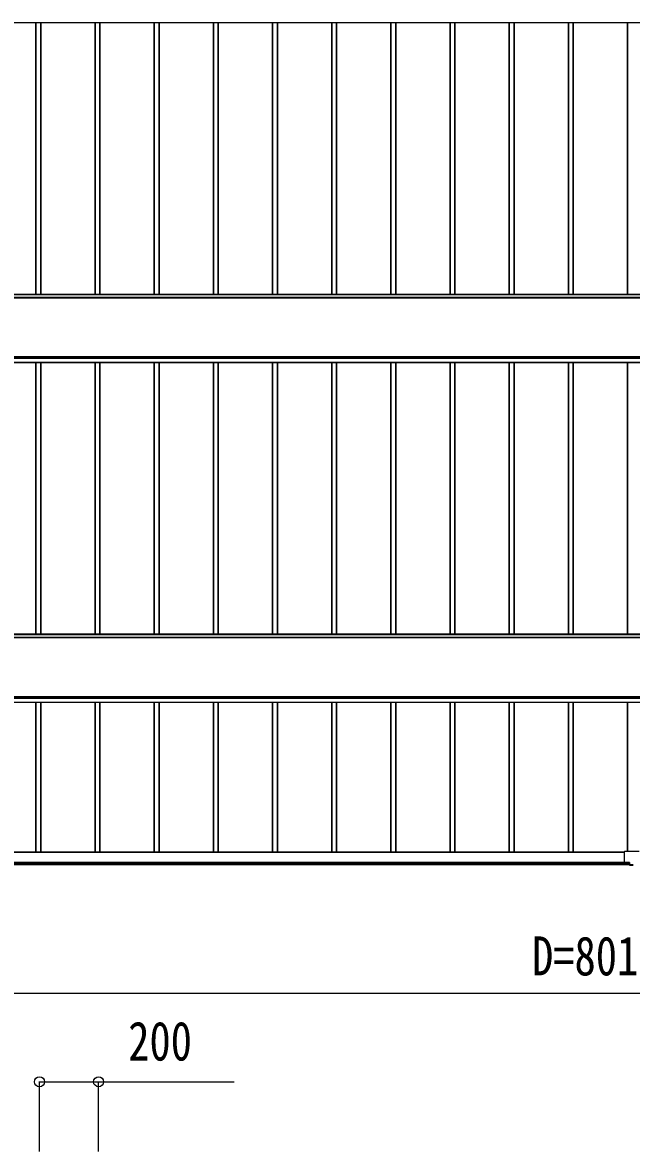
# Model space of a CAD drawing. Units: millimetres, scale not verified. Extents: x -16820 to 16820, y -11880 to 11880.
# Drawn here: x -11673 to -9615, y -5370 to -1553 of the extents above; entities that cross this region are included whole.
import ezdxf
from ezdxf.enums import TextEntityAlignment as Align

# ---------------------------------------------------------------- set-up
doc = ezdxf.new("R2010")
doc.units = ezdxf.units.MM
doc.header["$LTSCALE"] = 60
doc.layers.add('0-4_YKK_A1', color=4, linetype='Continuous')
doc.layers.add('0-5_YKK_D', color=6, linetype='Continuous')
doc.styles.add('ＭＳ ゴシック', font='')
doc.styles.get('ＭＳ ゴシック').set_extended_font_data('MS Gothic')

msp = doc.modelspace()

# ---------------------------------------------------------------- linework, layer by layer
at = {"layer": '0-4_YKK_A1'}
for p, q in [((-12522.02, -1552.9), (-6722.02, -1552.9)), ((-12522.02, -1552.9), (-6722.02, -1552.9)), ((-11628.92, -1552.9), (-11628.92, -2472.24)), ((-11627.92, -1552.9), (-11627.92, -2472.24)), ((-11612.92, -1552.9), (-11612.92, -2472.24)), ((-11611.92, -1552.9), (-11611.92, -2472.24)), ((-11611.62, -1552.9), (-11611.62, -2472.24)), ((-11428.92, -1552.9), (-11428.92, -2472.24)), ((-11427.92, -1552.9), (-11427.92, -2472.24)), ((-11412.92, -1552.9), (-11412.92, -2472.24)), ((-11411.92, -1552.9), (-11411.92, -2472.24)), ((-11411.62, -1552.9), (-11411.62, -2472.24)), ((-11228.92, -1552.9), (-11228.92, -2472.24)), ((-11227.92, -1552.9), (-11227.92, -2472.24)), ((-11212.92, -1552.9), (-11212.92, -2472.24)), ((-11211.92, -1552.9), (-11211.92, -2472.24)), ((-11211.62, -1552.9), (-11211.62, -2472.24)), ((-11028.92, -1552.9), (-11028.92, -2472.24)), ((-11027.92, -1552.9), (-11027.92, -2472.24)), ((-11012.92, -1552.9), (-11012.92, -2472.24)), ((-11011.92, -1552.9), (-11011.92, -2472.24)), ((-11011.62, -1552.9), (-11011.62, -2472.24)), ((-10828.92, -1552.9), (-10828.92, -2472.24)), ((-10827.92, -1552.9), (-10827.92, -2472.24)), ((-10812.92, -1552.9), (-10812.92, -2472.24)), ((-10811.92, -1552.9), (-10811.92, -2472.24)), ((-10811.62, -1552.9), (-10811.62, -2472.24)), ((-10628.92, -1552.9), (-10628.92, -2472.24)), ((-10627.92, -1552.9), (-10627.92, -2472.24)), ((-10612.92, -1552.9), (-10612.92, -2472.24)), ((-10611.92, -1552.9), (-10611.92, -2472.24)), ((-10611.62, -1552.9), (-10611.62, -2472.24)), ((-10428.92, -1552.9), (-10428.92, -2472.24)), ((-10427.92, -1552.9), (-10427.92, -2472.24)), ((-10412.92, -1552.9), (-10412.92, -2472.24)), ((-10411.92, -1552.9), (-10411.92, -2472.24)), ((-10411.62, -1552.9), (-10411.62, -2472.24)), ((-10228.92, -1552.9), (-10228.92, -2472.24)), ((-10227.92, -1552.9), (-10227.92, -2472.24)), ((-10212.92, -1552.9), (-10212.92, -2472.24)), ((-10211.92, -1552.9), (-10211.92, -2472.24)), ((-10211.62, -1552.9), (-10211.62, -2472.24)), ((-10028.92, -1552.9), (-10028.92, -2472.24)), ((-10027.92, -1552.9), (-10027.92, -2472.24)), ((-10012.92, -1552.9), (-10012.92, -2472.24)), ((-10011.92, -1552.9), (-10011.92, -2472.24)), ((-10011.62, -1552.9), (-10011.62, -2472.24)), ((-9828.92, -1552.9), (-9828.92, -2472.24)), ((-9827.92, -1552.9), (-9827.92, -2472.24)), ((-9812.92, -1552.9), (-9812.92, -2472.24)), ((-9811.92, -1552.9), (-9811.92, -2472.24)), ((-9811.62, -1552.9), (-9811.62, -2472.24)), ((-9628.92, -1552.9), (-9628.92, -2472.24)), ((-9627.92, -1552.9), (-9627.92, -2472.24)), ((-6722.02, -2472.24), (-12522.02, -2472.24)), ((-12522.02, -2472.72), (-6722.02, -2472.72)), ((-6722.02, -2483), (-12522.02, -2483)), ((-12522.02, -2483.48), (-6722.02, -2483.48)), ((-12522.02, -2682.36), (-6722.02, -2682.36)), ((-12522.02, -2682.88), (-6722.02, -2682.88)), ((-12522.02, -2687.06), (-6722.02, -2687.06)), ((-12522.02, -2688.09), (-6722.02, -2688.09)), ((-12522.02, -2701.58), (-6722.02, -2701.58)), ((-12522.02, -2702.1), (-6722.02, -2702.1)), ((-12522.02, -2702.2), (-6722.02, -2702.2)), ((-12522.02, -2702.2), (-6722.02, -2702.2)), ((-11628.92, -2702.2), (-11628.92, -3621.54)), ((-11627.92, -2702.2), (-11627.92, -3621.54)), ((-11612.92, -2702.2), (-11612.92, -3621.54)), ((-11611.92, -2702.2), (-11611.92, -3621.54)), ((-11611.62, -2702.2), (-11611.62, -3621.54)), ((-11428.92, -2702.2), (-11428.92, -3621.54)), ((-11427.92, -2702.2), (-11427.92, -3621.54)), ((-11412.92, -2702.2), (-11412.92, -3621.54)), ((-11411.92, -2702.2), (-11411.92, -3621.54)), ((-11411.62, -2702.2), (-11411.62, -3621.54)), ((-11228.92, -2702.2), (-11228.92, -3621.54)), ((-11227.92, -2702.2), (-11227.92, -3621.54)), ((-11212.92, -2702.2), (-11212.92, -3621.54)), ((-11211.92, -2702.2), (-11211.92, -3621.54)), ((-11211.62, -2702.2), (-11211.62, -3621.54)), ((-11028.92, -2702.2), (-11028.92, -3621.54)), ((-11027.92, -2702.2), (-11027.92, -3621.54)), ((-11012.92, -2702.2), (-11012.92, -3621.54)), ((-11011.92, -2702.2), (-11011.92, -3621.54)), ((-11011.62, -2702.2), (-11011.62, -3621.54)), ((-10828.92, -2702.2), (-10828.92, -3621.54)), ((-10827.92, -2702.2), (-10827.92, -3621.54)), ((-10812.92, -2702.2), (-10812.92, -3621.54)), ((-10811.92, -2702.2), (-10811.92, -3621.54)), ((-10811.62, -2702.2), (-10811.62, -3621.54)), ((-10628.92, -2702.2), (-10628.92, -3621.54)), ((-10627.92, -2702.2), (-10627.92, -3621.54)), ((-10612.92, -2702.2), (-10612.92, -3621.54)), ((-10611.92, -2702.2), (-10611.92, -3621.54)), ((-10611.62, -2702.2), (-10611.62, -3621.54)), ((-10428.92, -2702.2), (-10428.92, -3621.54)), ((-10427.92, -2702.2), (-10427.92, -3621.54)), ((-10412.92, -2702.2), (-10412.92, -3621.54)), ((-10411.92, -2702.2), (-10411.92, -3621.54)), ((-10411.62, -2702.2), (-10411.62, -3621.54)), ((-10228.92, -2702.2), (-10228.92, -3621.54)), ((-10227.92, -2702.2), (-10227.92, -3621.54)), ((-10212.92, -2702.2), (-10212.92, -3621.54)), ((-10211.92, -2702.2), (-10211.92, -3621.54)), ((-10211.62, -2702.2), (-10211.62, -3621.54)), ((-10028.92, -2702.2), (-10028.92, -3621.54)), ((-10027.92, -2702.2), (-10027.92, -3621.54)), ((-10012.92, -2702.2), (-10012.92, -3621.54)), ((-10011.92, -2702.2), (-10011.92, -3621.54)), ((-10011.62, -2702.2), (-10011.62, -3621.54)), ((-9828.92, -2702.2), (-9828.92, -3621.54)), ((-9827.92, -2702.2), (-9827.92, -3621.54)), ((-9812.92, -2702.2), (-9812.92, -3621.54)), ((-9811.92, -2702.2), (-9811.92, -3621.54)), ((-9811.62, -2702.2), (-9811.62, -3621.54)), ((-9628.92, -2702.2), (-9628.92, -3621.54)), ((-9627.92, -2702.2), (-9627.92, -3621.54)), ((-6722.02, -3621.54), (-12522.02, -3621.54)), ((-12522.02, -3622.02), (-6722.02, -3622.02)), ((-6722.02, -3632.3), (-12522.02, -3632.3)), ((-12522.02, -3632.78), (-6722.02, -3632.78)), ((-12522.02, -3831.66), (-6722.02, -3831.66)), ((-12522.02, -3832.18), (-6722.02, -3832.18)), ((-12522.02, -3836.36), (-6722.02, -3836.36)), ((-12522.02, -3837.39), (-6722.02, -3837.39)), ((-12522.02, -3850.88), (-6722.02, -3850.88)), ((-12522.02, -3851.4), (-6722.02, -3851.4)), ((-12522.02, -3851.5), (-6722.02, -3851.5)), ((-12522.02, -3851.5), (-6722.02, -3851.5)), ((-11628.92, -3851.5), (-11628.92, -4358.69)), ((-11627.92, -3851.5), (-11627.92, -4358.69)), ((-11612.92, -3851.5), (-11612.92, -4358.69)), ((-11611.92, -3851.5), (-11611.92, -4358.69)), ((-11611.62, -3851.5), (-11611.62, -4358.69)), ((-11428.92, -3851.5), (-11428.92, -4358.69)), ((-11427.92, -3851.5), (-11427.92, -4358.69)), ((-11412.92, -3851.5), (-11412.92, -4358.69)), ((-11411.92, -3851.5), (-11411.92, -4358.69)), ((-11411.62, -3851.5), (-11411.62, -4358.69)), ((-11228.92, -3851.5), (-11228.92, -4358.69)), ((-11227.92, -3851.5), (-11227.92, -4358.69)), ((-11212.92, -3851.5), (-11212.92, -4358.69)), ((-11211.92, -3851.5), (-11211.92, -4358.69)), ((-11211.62, -3851.5), (-11211.62, -4358.69)), ((-11028.92, -3851.5), (-11028.92, -4358.69)), ((-11027.92, -3851.5), (-11027.92, -4358.69)), ((-11012.92, -3851.5), (-11012.92, -4358.69)), ((-11011.92, -3851.5), (-11011.92, -4358.69)), ((-11011.62, -3851.5), (-11011.62, -4358.69)), ((-10828.92, -3851.5), (-10828.92, -4358.69)), ((-10827.92, -3851.5), (-10827.92, -4358.69)), ((-10812.92, -3851.5), (-10812.92, -4358.69)), ((-10811.92, -3851.5), (-10811.92, -4358.69)), ((-10811.62, -3851.5), (-10811.62, -4358.69)), ((-10628.92, -3851.5), (-10628.92, -4358.69)), ((-10627.92, -3851.5), (-10627.92, -4358.69)), ((-10612.92, -3851.5), (-10612.92, -4358.69)), ((-10611.92, -3851.5), (-10611.92, -4358.69)), ((-10611.62, -3851.5), (-10611.62, -4358.69)), ((-10428.92, -3851.5), (-10428.92, -4358.69)), ((-10427.92, -3851.5), (-10427.92, -4358.69)), ((-10412.92, -3851.5), (-10412.92, -4358.69)), ((-10411.92, -3851.5), (-10411.92, -4358.69)), ((-10411.62, -3851.5), (-10411.62, -4358.69)), ((-10228.92, -3851.5), (-10228.92, -4358.69)), ((-10227.92, -3851.5), (-10227.92, -4358.69)), ((-10212.92, -3851.5), (-10212.92, -4358.69)), ((-10211.92, -3851.5), (-10211.92, -4358.69)), ((-10211.62, -3851.5), (-10211.62, -4358.69)), ((-10028.92, -3851.5), (-10028.92, -4358.69)), ((-10027.92, -3851.5), (-10027.92, -4358.69)), ((-10012.92, -3851.5), (-10012.92, -4358.69)), ((-10011.92, -3851.5), (-10011.92, -4358.69)), ((-10011.62, -3851.5), (-10011.62, -4358.69)), ((-9828.92, -3851.5), (-9828.92, -4358.69)), ((-9827.92, -3851.5), (-9827.92, -4358.69)), ((-9812.92, -3851.5), (-9812.92, -4358.69)), ((-9811.92, -3851.5), (-9811.92, -4358.69)), ((-9811.62, -3851.5), (-9811.62, -4358.69)), ((-9628.92, -3851.5), (-9628.92, -4356.04)), ((-9627.92, -3851.5), (-9627.92, -4356.04)), ((-9639.22, -4358.69), (-13589.92, -4358.69)), ((-9639.22, -4359.17), (-13589.92, -4359.17)), ((-9639.22, -4358.04), (-9639.22, -4391.05)), ((-9588.22, -4356.04), (-9637.22, -4356.04)), ((-9620.92, -4393.35), (-13614.42, -4393.35)), ((-9620.92, -4393.62), (-13613.42, -4393.62)), ((-9620.92, -4393.91), (-13613.42, -4393.91)), ((-9620.92, -4398.11), (-13613.42, -4398.11)), ((-9620.92, -4398.62), (-13613.42, -4398.62)), ((-13613.42, -4399.98), (-9620.92, -4399.98)), ((-9620.92, -4399.98), (-13613.42, -4399.98)), ((-9637.22, -4393.04), (-9620.92, -4393.04)), ((-9637.22, -4393.04), (-9637.22, -4393.11)), ((-9620.92, -4393.11), (-9637.22, -4393.11)), ((-9620.92, -4393.04), (-9620.92, -4400.02)), ((-9620.92, -4400.02), (-9620.92, -4401.05)), ((-9608.92, -4400.79), (-9620.92, -4400.79)), ((-9620.92, -4402.57), (-9620.92, -4401.05)), ((-9620.92, -4402.57), (-9608.92, -4402.57)), ((-9620.92, -4402.57), (-9620.92, -4402.57)), ((-9608.92, -4402.57), (-9620.92, -4402.57))]:
    msp.add_line(p, q, dxfattribs=at)
for centre, start, end in [((-9637.22, -4358.04), 89.98255, 179.98254), ((-9637.22, -4391.04), 180.01746, 270.01745), ((-9637.22, -4391.11), 180.01746, 270.01745)]:
    msp.add_arc(centre, 2, start, end, dxfattribs=at)
at = {"layer": '0-5_YKK_D'}
for p, q in [((-13419.92, -4834.71), (-5809.92, -4834.71)), ((-11616.08, -5370.42), (-11616.08, -5133.71)), ((-11416.08, -5370.42), (-11416.08, -5133.71))]:
    msp.add_line(p, q, dxfattribs=at)
msp.add_lwpolyline([(-11616.08, -5134.71), (-11416.08, -5134.71), (-10957.68, -5134.71)], dxfattribs=at)
for centre in [(-11616.08, -5134.71), (-11416.08, -5134.71)]:
    msp.add_circle(centre, 17, dxfattribs=at)

# ---------------------------------------------------------------- texts
at = {"layer": '0-5_YKK_D', "style": 'ＭＳ ゴシック', "width": 0.8}
for s, p in [('D=8010', (-9950.92, -4814.71)), ('200', (-11316.08, -5102.71))]:
    msp.add_text(s, height=132, dxfattribs=at).set_placement(p, align=Align.BOTTOM_LEFT)

doc.saveas('drawing.dxf')
